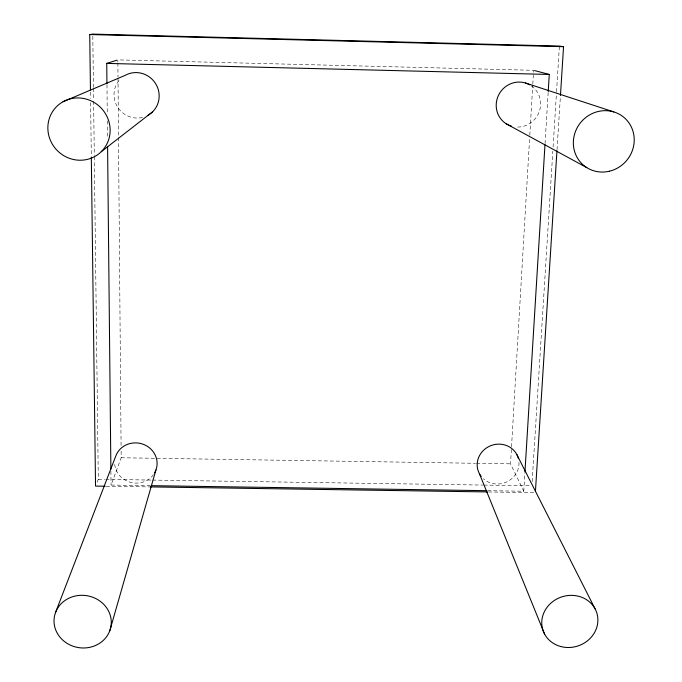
<?xml version="1.0" encoding="UTF-8"?>
<svg xmlns="http://www.w3.org/2000/svg" width="682" height="682" viewBox="0 0 682 682"><rect width="100%" height="100%" fill="white"/><g stroke="black" fill="none" stroke-linecap="round" stroke-linejoin="round"><path stroke-width="0.51" stroke-dasharray="3.41 2.56" d="M487.604 490.699L523.776 491.236L510.528 463.828L511.466 447.878M511.526 446.812L529.735 136.247M529.803 135.181L532.727 85.19M532.795 84.133L533.605 70.306L117.85 59.888L117.867 62.011M523.776 491.236L524.876 473.163M545.046 143.552L548.175 92.522M532.165 481.56L552.821 151.225M553.085 146.98L556.478 92.803M556.538 91.746L559.402 46.069M557.032 149.682L560.391 96.597M150.398 485.652L111.038 485.064L121.191 457.758L121.123 450.308M97.117 482.191L98.293 479.267L94.295 156.579M121.191 457.758L475.431 463.283M476.488 463.3L510.528 463.828M98.293 479.267L104.687 479.361M105.753 479.378L151.557 480.068M152.623 480.085L482.89 485.064M483.956 485.081L529.761 485.772M106.187 486.249L148.787 486.88M488.5 491.952L534.287 492.634M92.812 36.231L93.443 87.347M93.46 88.413L93.605 100.126M93.613 101.192L94.287 155.513M90.476 92.053L90.553 98.438M90.612 102.701L91.294 155.948M106.963 84.696L107.253 113.442M107.33 120.902L107.492 136.869M110.893 471.228L111.038 485.064M117.875 63.076L117.995 76.904M118.003 77.97L118.498 136.485M118.506 137.542L121.089 446.054M518.993 462.396A21.048 19.812 -19.2 0 1 506.564 482.012A21.048 19.812 -19.2 0 1 483.316 478.721M142.529 117.432A23 22.318 51.9 0 1 117.355 106.665A23 22.318 51.9 0 1 119.819 79.589M531.431 85.915A22.753 21.952 -55.8 0 1 538.985 112.325A22.753 21.952 -55.8 0 1 515.234 126.937M153.459 474.638A21.278 20.068 11 0 1 130.04 482.208A21.278 20.068 11 0 1 114.653 463.342"/><path stroke-width="1.02" d="M524.944 472.097L544.986 144.618M548.234 91.456L549.274 74.449L534.586 70.561M535.421 491.586L556.964 150.748M560.459 95.531L563.545 46.691L559.402 46.069L92.786 34.1L89.734 34.543L90.45 89.922M109.785 630.756A28.704 26.291 8.9 0 0 77.04 595.676A28.704 26.291 8.9 0 0 61.133 638.497A28.704 26.291 8.9 0 0 109.785 630.756L155.931 470M55.447 612.734L115.761 456.105A21.278 20.068 11 0 1 144.32 444.724A21.278 20.068 11 0 1 154.601 472.865M101.277 151.685A31.739 30.545 45.2 0 0 86.699 99.214A31.739 30.545 45.2 0 0 49.01 136.34A31.739 30.545 45.2 0 0 101.277 151.685L152.597 111.822M62.974 101.771L125.156 75.37A23 22.318 51.9 0 1 156.076 84.423A23 22.318 51.9 0 1 147.951 115.301M106.946 83.63L106.742 63.4L116.844 60.204M151.455 485.669L486.539 490.682M105.122 486.232L95.54 486.087L91.311 157.013M149.852 486.897L487.434 491.935M106.742 63.4L549.274 74.449M89.734 34.543L563.545 46.691M525.404 82.991L613.8 111.908M506.266 123.817L586.801 167.636M516.777 454.442L595.054 608.787M479.472 473.828L544.688 634.286M107.586 146.451L110.876 469.097M481.194 476.437A21.048 19.812 -19.2 0 1 489.13 446.395A21.048 19.812 -19.2 0 1 518.329 458.295M511.474 126.17A22.753 21.952 -55.8 0 1 498.21 95.906A22.753 21.952 -55.8 0 1 529.82 84.892M609.427 171.216A31.312 29.812 -49.9 0 0 626.869 120.245A31.312 29.812 -49.9 0 0 575.054 132.606A31.312 29.812 -49.9 0 0 609.427 171.216M560.664 646.502A28.294 25.839 -17.8 0 0 597.381 615.121A28.294 25.839 -17.8 0 0 551.414 602.675A28.294 25.839 -17.8 0 0 560.664 646.502"/></g></svg>
